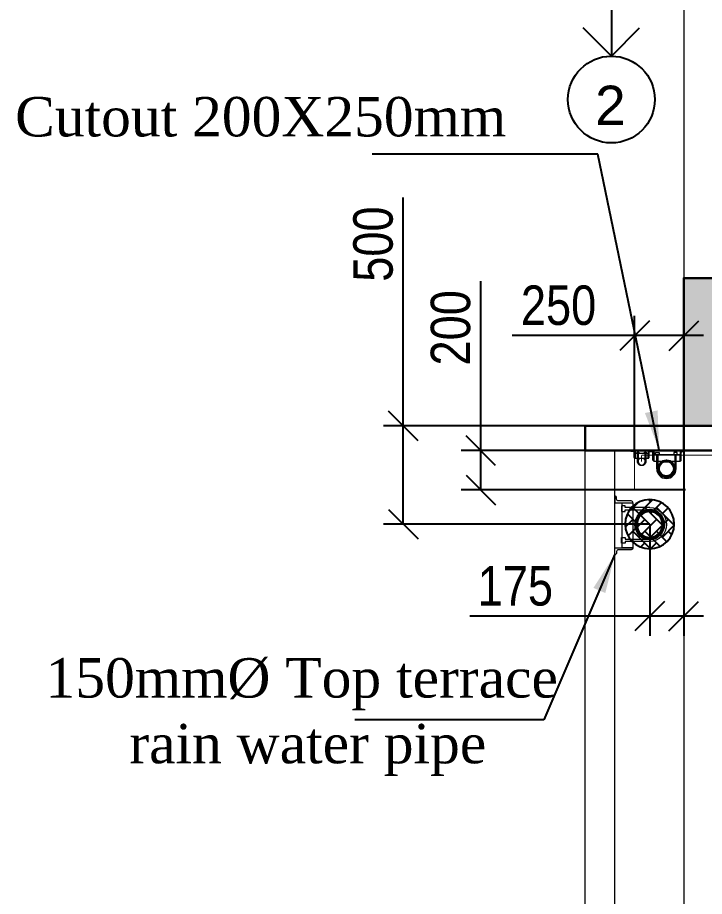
# Model space of a CAD drawing. Header units: inches. Extents: x 5899882 to 5988838, y -468923 to -96891.
# Drawn here: x 5954698 to 5958184, y -379369 to -374910 of the extents above; entities that cross this region are included whole.
import ezdxf
from ezdxf.enums import TextEntityAlignment as Align

# ---------------------------------------------------------------- set-up
doc = ezdxf.new("R2010")
doc.units = ezdxf.units.IN
doc.header["$MEASUREMENT"] = 0
doc.linetypes.add('1', pattern=[0])
doc.layers.get('Defpoints').update_dxf_attribs({"color": 8})
for name, color, linetype in [('0 slc  sleeve 200mm', 3, '1'), ('0 slc Rwp sloape', 7, 'Continuous'), ('0- SLC ARCH LAYOUT', 7, 'Continuous'), ('0- SLC DIMENSION', 7, 'Continuous'), ('0- SLC HIDE BOX & CUTOUT', 6, 'Continuous'), ('0-SLC- Waste water down take', 6, 'Continuous'), ('0-SLC-100mm Soil Pipe', 190, 'Continuous'), ('0-SLC-DOMESTIC LINE', 5, 'DOMESTIC_LINE'), ('0-SLC-Raised portion', 1, 'Continuous'), ('P-TEXT', 7, 'Continuous'), ('rwp', 5, 'Continuous')]:
    doc.layers.add(name, color=color, linetype=linetype)
for name, color, linetype, lineweight in [('0-SLC-CLAMPS', 7, 'Continuous', 9), ('0-SLC-P-Angle', 6, 'Continuous', 0), ('ARLC-COL', 8, 'Continuous', 30), ('ARLC-ELE0', 8, 'Continuous', 9), ('ARLC-GRILL', 8, 'Continuous', 9), ('ARLC-HATCH-C', 8, 'Continuous', 5)]:
    doc.layers.add(name, color=color, linetype=linetype, lineweight=lineweight)
doc.styles.add('ARIAL', font='tahoma.ttf')
doc.styles.add('LT0050R', font='arial.ttf', dxfattribs={"height": 120})
doc.styles.get("Standard").update_dxf_attribs({"font": 'arial.ttf'})
doc.styles.add('swis cn bt', font='swissc.ttf')
doc.linetypes.add('DOMESTIC_LINE', pattern='A,0.5,-0.2,["DWS",ARIAL,S=0.1,R=0,X=-0.1,Y=-0.05],-0.25', length=0.95)
doc.dimstyles.new('LT0050R', dxfattribs={"dimtxt": 120, "dimasz": 80, "dimexe": 80, "dimexo": 50, "dimgap": 80, "dimtad": 0, "dimdec": 0, "dimzin": 0, "dimdsep": 46, "dimtxsty": 'LT0050R', "dimblk": 'ARCHTICK', "dimcen": 1, "dimdle": 80, "dimclrd": 252, "dimclre": 252, "dimclrt": 240, "dimadec": 0, "dimazin": 0, "dimtfac": 1, "dimtdec": 0, "dimtofl": 0, "dimtmove": 1, "dimatfit": 3, "dimfxl": 1, "dimtolj": 1, "dimtzin": 0, "dimlwd": -1, "dimlwe": -1, "dimarcsym": 0})
doc.dimstyles.new('SLC', dxfattribs={"dimtxt": 200, "dimasz": 150, "dimexe": 100, "dimexo": 0, "dimgap": 50, "dimtad": 1, "dimdec": 0, "dimrnd": 5, "dimzin": 1, "dimdsep": 46, "dimtxsty": 'swis cn bt', "dimblk": 'OBLIQUE', "dimcen": 60, "dimdle": 100, "dimclrd": 256, "dimclre": 256, "dimclrt": 256, "dimazin": 0, "dimtfac": 1, "dimtdec": 0, "dimtofl": 0, "dimtmove": 0, "dimatfit": 3, "dimfxl": 0.18, "dimtolj": 1, "dimtzin": 0, "dimarcsym": 0})
doc.dimstyles.get("Standard").update_dxf_attribs({"dimtxt": 200, "dimasz": 200, "dimexe": 0.18, "dimexo": 0.0625, "dimgap": 0.09, "dimtad": 0, "dimdec": 0, "dimrnd": 5, "dimzin": 0, "dimdsep": 46, "dimtxsty": 'Standard', "dimblk": 'OBLIQUE', "dimcen": 0.09, "dimadec": 0, "dimazin": 0, "dimtfac": 1, "dimtdec": 0, "dimtofl": 0, "dimtmove": 0, "dimatfit": 3, "dimfxl": 1, "dimtolj": 1, "dimtzin": 0, "dimarcsym": 0})

# ---------------------------------------------------------------- blocks, each defined once
blk = doc.blocks.new('A$C7CE91767')
at = {"layer": 'ARLC-COL'}
blk.add_lwpolyline([(750, -750), (-500, -750), (-500, -875), (750, -875)], close=True, dxfattribs=at)
at = {"layer": 'ARLC-GRILL'}
for points in [[(-500, -3575), (-500, -875)], [(-350, -3575), (-350, -875)]]:
    blk.add_lwpolyline(points, dxfattribs=at)
blk = doc.blocks.new('A$C250334D4')
at = {"layer": 'ARLC-HATCH-C', "ltscale": 0.1}
blk.add_hatch(color=256, dxfattribs=at).paths.add_polyline_path([(12895, -19125), (12895, -19875), (13645, -19875), (13645, -19125)])
at = {"layer": 'ARLC-COL'}
blk.add_lwpolyline([(13645, -19125), (12895, -19125), (12895, -19875), (13645, -19875)], close=True, dxfattribs=at)
at = {"layer": 'ARLC-ELE0'}
for p, q in [((12895, -12975), (12895, -19125)), ((12895, -19875), (12895, -26025))]:
    blk.add_line(p, q, dxfattribs=at)
at = {"color": 1}
blk.add_blockref('A$C7CE91767', (12895, -19125), dxfattribs=at)
blk = doc.blocks.new('an80')
for points in [[(-46, 0), (-46, 66.3), (-51, 66.3), (-51, 76.3), (-35, 76.3), (-35, 66.3), (-40, 66.3), (-40, 0)], [(46, 0), (46, 66.3), (51, 66.3), (51, 76.3), (35, 76.3), (35, 66.3), (40, 66.3), (40, 0)]]:
    blk.add_lwpolyline(points)
for radius in [46, 40]:
    blk.add_arc((0, 0), radius, 180, 360)
blk = doc.blocks.new('176')
at = {"layer": '0-SLC-CLAMPS', "elevation": 0}
for points in [[(-108.6, 76.7), (-108.6, 80.1, 0.414214), (-114, 85.4), (-114, 85.4), (-114, 65.9), (-61.1, 65.9, 0.414214), (-66.4, 71.3), (-103.3, 71.3, -0.414214)], [(-108.6, -75.8), (-108.6, -79.2, -0.414214), (-114, -84.6), (-114, -84.6), (-114, -65.1), (-61.1, -65.1, -0.414214), (-66.4, -70.4), (-103.3, -70.4, 0.414214)]]:
    blk.add_lwpolyline(points, format="xyb", close=True, dxfattribs=at)
blk.add_lwpolyline([(-92.9, 65.9), (-92.9, -65.1), (-61.1, -65.1), (-61.1, 65.9)], close=True, dxfattribs=at)
at = {"layer": 'rwp', "color": 5, "const_width": 5.36, "elevation": 0}
blk.add_lwpolyline([(-12.5, -42.2, 1), (-12.5, 38.2, 1)], format="xyb", close=True, dxfattribs=at)
at = {"layer": 'rwp', "color": 5}
for radius in [42.9, 37.5]:
    blk.add_circle((-12.5, -2, 0), radius, dxfattribs=at)
at = {"layer": '0-SLC-CLAMPS', "color": 6, "xscale": 1.0714285714286, "yscale": 1.0714285714286, "zscale": 1.0714285714286, "rotation": 90}
blk.add_blockref('an80', (-12.5, -2, 0), dxfattribs=at)
blk = doc.blocks.new('80mm')
at = {"layer": '0-SLC- Waste water down take', "const_width": 5}
blk.add_lwpolyline([(-37.5, 0, 1), (37.5, 0, 1)], format="xyb", close=True, dxfattribs=at)
at = {"layer": '0-SLC- Waste water down take'}
for radius in [40, 35]:
    blk.add_circle((0, 0), radius, dxfattribs=at)
blk = doc.blocks.new('DSF')
at = {"layer": '0-SLC-CLAMPS'}
for points in [[(1498.4503, 220.3213), (1498.4469, 220.3213, -0.414214), (1498.4416, 220.3267), (1498.4416, 220.3267), (1498.4611, 220.3267), (1498.4611, 220.2737, -0.414214), (1498.4557, 220.2791), (1498.4557, 220.3159, 0.414214)], [(1498.6042, 220.3213), (1498.6076, 220.3213, 0.414214), (1498.613, 220.3267), (1498.613, 220.3267), (1498.5935, 220.3267), (1498.5935, 220.2737, 0.414214), (1498.5988, 220.2791), (1498.5988, 220.3159, -0.414214)]]:
    blk.add_lwpolyline(points, format="xyb", close=True, dxfattribs=at)
blk.add_lwpolyline([(1498.5935, 220.3055), (1498.4611, 220.3055), (1498.4611, 220.2737), (1498.5935, 220.2737)], close=True, dxfattribs=at)
at = {"layer": '0-SLC- Waste water down take', "lineweight": 0, "ltscale": 12, "xscale": 0.0010714285714286, "yscale": 0.0010714285714286, "zscale": 0.0010714285714286}
blk.add_blockref('80mm', (1498.5241, 220.2345), dxfattribs=at)
at = {"layer": '0-SLC-CLAMPS', "xscale": 0.0010714285714286, "yscale": 0.0010714285714286, "zscale": 0.0010714285714286}
blk.add_blockref('an80', (1498.5241, 220.2345), dxfattribs=at)
blk = doc.blocks.new('_ArchTick')
at = {"color": 0, "linetype": 'ByBlock', "const_width": 0.15}
blk.add_lwpolyline([(-0.5, -0.5), (0.5, 0.5)], dxfattribs=at)
blk = doc.blocks.new('_OBLIQUE')
at = {"color": 0, "linetype": 'ByBlock'}
blk.add_line((-0.5, -0.5), (0.5, 0.5), dxfattribs=at)
blk = doc.blocks.new('200SS')
at = {"layer": '0 slc  sleeve 200mm'}
h = blk.add_hatch(dxfattribs=at)
h.set_pattern_fill('AR-HBONE', color=3, scale=10.56007, angle=90)
h.set_pattern_definition([(135, (276793.653, -63998.61), (-59.7367777, 4e-15), [126.720842, -42.24028]), (225, (276763.784, -63968.74), (-59.7367777, 4e-15), [126.720842, -42.24028])])
edge = h.paths.add_edge_path()
edge.add_arc((0, 0), 124.8, 0, 360)
at = {"layer": '0 slc  sleeve 200mm', "color": 3}
blk.add_circle((0, 0), 124.8, dxfattribs=at)
blk = doc.blocks.new('*D376')
at = {"layer": '0- SLC DIMENSION', "lineweight": -2, "transparency": 16777216}
for p, q in [((5956655.5, -376981.9), (5956655.5, -375822.1)), ((5956655.5, -377480.4), (5956655.5, -376881.9)), ((5958078.9, -376981.9), (5956555.5, -376981.9)), ((5957905.9, -377480.4), (5956555.5, -377480.4))]:
    blk.add_line(p, q, dxfattribs=at)
at = {"layer": 'Defpoints', "color": 0, "transparency": 16777216}
for p in [(5958078.9, -376981.9), (5956655.5, -377480.4), (5957905.9, -377480.4)]:
    blk.add_point(p, dxfattribs=at)
at = {"layer": '0- SLC DIMENSION', "lineweight": -2, "transparency": 16777216, "xscale": 150, "yscale": 150, "zscale": 150}
for p, rotation in [((5956655.5, -376981.9), 90), ((5956655.5, -377480.4), 270)]:
    blk.add_blockref('_OBLIQUE', p, dxfattribs=dict(at, rotation=rotation))
at = {"layer": '0- SLC DIMENSION', "transparency": 16777216, "insert": (5956503, -376059), "char_height": 200, "attachment_point": 5, "rotation": 90, "style": 'swis cn bt'}
blk.add_mtext('\\A1;500', dxfattribs=at)
blk = doc.blocks.new('*D384')
at = {"layer": '0- SLC DIMENSION', "lineweight": -2, "transparency": 16777216}
for p, q in [((5958078.9, -376981.9), (5958078.9, -378047.3)), ((5957905.9, -377480.4), (5957905.9, -378047.3)), ((5957905.9, -377947.3), (5956992.7, -377947.3)), ((5958178.9, -377947.3), (5957905.9, -377947.3))]:
    blk.add_line(p, q, dxfattribs=at)
at = {"layer": 'Defpoints', "color": 0, "transparency": 16777216}
for p in [(5958078.9, -376981.9), (5957905.9, -377480.4), (5957905.9, -377947.3)]:
    blk.add_point(p, dxfattribs=at)
at = {"layer": '0- SLC DIMENSION', "lineweight": -2, "transparency": 16777216, "xscale": 150, "yscale": 150, "zscale": 150, "rotation": 180}
blk.add_blockref('_OBLIQUE', (5957905.9, -377947.3), dxfattribs=at)
at = {"layer": '0- SLC DIMENSION', "lineweight": -2, "transparency": 16777216, "xscale": 150, "yscale": 150, "zscale": 150}
blk.add_blockref('_OBLIQUE', (5958078.9, -377947.3), dxfattribs=at)
at = {"layer": '0- SLC DIMENSION', "transparency": 16777216, "insert": (5957224.3, -377794.6), "char_height": 200, "attachment_point": 5, "style": 'swis cn bt'}
blk.add_mtext('\\A1;175', dxfattribs=at)
blk = doc.blocks.new('*D379')
at = {"layer": '0- SLC DIMENSION', "lineweight": -2, "transparency": 16777216}
for p, q in [((5957049, -377106.9), (5957049, -376247.8)), ((5957049, -377306.9), (5957049, -377006.9)), ((5958087.1, -377106.9), (5956949, -377106.9)), ((5958087.1, -377306.9), (5956949, -377306.9))]:
    blk.add_line(p, q, dxfattribs=at)
at = {"layer": 'Defpoints', "color": 0, "transparency": 16777216}
for p in [(5958087.1, -377106.9), (5957049, -377306.9), (5958087.1, -377306.9)]:
    blk.add_point(p, dxfattribs=at)
at = {"layer": '0- SLC DIMENSION', "lineweight": -2, "transparency": 16777216, "xscale": 150, "yscale": 150, "zscale": 150}
for p, rotation in [((5957049, -377106.9), 90), ((5957049, -377306.9), 270)]:
    blk.add_blockref('_OBLIQUE', p, dxfattribs=dict(at, rotation=rotation))
at = {"layer": '0- SLC DIMENSION', "transparency": 16777216, "insert": (5956896.2, -376484), "char_height": 200, "attachment_point": 5, "rotation": 90, "style": 'swis cn bt'}
blk.add_mtext('\\A1;200', dxfattribs=at)
blk = doc.blocks.new('*D380')
at = {"layer": '0- SLC DIMENSION', "lineweight": -2, "transparency": 16777216}
for p, q in [((5957829.7, -377105.4), (5957829.7, -376423.3)), ((5958079.7, -377105.4), (5958079.7, -376423.3)), ((5957829.7, -376523.3), (5957207.2, -376523.3)), ((5958179.7, -376523.3), (5957829.7, -376523.3))]:
    blk.add_line(p, q, dxfattribs=at)
at = {"layer": 'Defpoints', "color": 0, "transparency": 16777216}
for p in [(5957829.7, -376523.3), (5957829.7, -377105.4), (5958079.7, -377105.4)]:
    blk.add_point(p, dxfattribs=at)
at = {"layer": '0- SLC DIMENSION', "lineweight": -2, "transparency": 16777216, "xscale": 150, "yscale": 150, "zscale": 150}
for p, rotation in [((5957829.7, -376523.3), 180.0000000000267), ((5958079.7, -376523.3), 2.669864329618576e-11)]:
    blk.add_blockref('_OBLIQUE', p, dxfattribs=dict(at, rotation=rotation))
at = {"layer": '0- SLC DIMENSION', "transparency": 16777216, "insert": (5957443.5, -376370.5), "char_height": 200, "attachment_point": 5, "style": 'swis cn bt'}
blk.add_mtext('\\A1;250', dxfattribs=at)

msp = doc.modelspace()

# ---------------------------------------------------------------- block references
at = {"layer": '0- SLC ARCH LAYOUT'}
msp.add_blockref('A$C250334D4', (5945183.9, -357106.9), dxfattribs=at)

# ---------------------------------------------------------------- next in the draw order: linework, layer by layer
at = {"layer": '0- SLC HIDE BOX & CUTOUT', "const_width": 5}
msp.add_lwpolyline([(5958079.7, -377105.4), (5957829.7, -377105.4), (5957829.7, -377305.4), (5958079.7, -377305.4)], close=True, dxfattribs=at)
at = {"layer": '0-SLC-DOMESTIC LINE', "color": 5, "linetype": '1', "const_width": 3.2}
msp.add_lwpolyline([(5957865, -377146.1, -1), (5957865, -377180.2, -1), (5957865, -377146.1)], format="xyb", dxfattribs=at)
at = {"layer": '0-SLC-DOMESTIC LINE', "color": 5, "linetype": '1', "const_width": 5}
for points in [[(5957865, -377130.4), (5957865, -377130.4), (5958788.9, -377130.4), (5958788.9, -377156.9), (5958978.9, -377156.9)], [(5957865, -377163.2), (5957865, -377130.5)]]:
    msp.add_lwpolyline(points, dxfattribs=at)
at = {"layer": '0-SLC-P-Angle', "color": 0}
for points in [[(5957823.1, -377111.8), (5957813.3, -377111.8, -0.414214), (5957808.4, -377106.9), (5957808.4, -377106.9), (5957832.9, -377106.9), (5957832.9, -377146.1, -0.414214), (5957828, -377141.2), (5957828, -377116.7, 0.414214)], [(5957907.5, -377111.8), (5957917.2, -377111.8, 0.414214), (5957922.1, -377106.9), (5957922.1, -377106.9), (5957897.7, -377106.9), (5957897.7, -377146.1, 0.414214), (5957902.6, -377141.2), (5957902.6, -377116.7, -0.414214)], [(5957882.8, -377166.9), (5957882.8, -377121), (5957880.1, -377121), (5957880.1, -377115.7), (5957888.7, -377115.7), (5957888.7, -377121), (5957886, -377121), (5957886, -377166.9, -0.80169), (5957844.9, -377166.9), (5957844.9, -377121), (5957842.2, -377121), (5957842.2, -377115.7), (5957850.8, -377115.7), (5957850.8, -377121), (5957848.1, -377121), (5957848.1, -377166.9, 0.766137)]]:
    msp.add_lwpolyline(points, format="xyb", close=True, dxfattribs=at)
msp.add_lwpolyline([(5957897.8, -377146.1), (5957897.8, -377121.3), (5957832.9, -377121.3), (5957832.9, -377146.1)], close=True, dxfattribs=at)
at = {"layer": '0-SLC-Raised portion'}
for p, q in [((5957711.6, -374758.3), (5957711.6, -375105.3)), ((5957711.6, -375105.3), (5957568.8, -374962.4)), ((5957711.6, -375105.3), (5957854.5, -374962.4))]:
    msp.add_line(p, q, dxfattribs=at)
msp.add_circle((5957711.6, -375325.5), 220.3, dxfattribs=at)

# ---------------------------------------------------------------- next in the draw order: block references
at = {"layer": '0 slc  sleeve 200mm', "color": 3, "xscale": -1, "rotation": 180}
msp.add_blockref('200SS', (5957905.9, -377480.4), dxfattribs=at)
at = {"layer": '0-SLC-100mm Soil Pipe', "color": 30, "xscale": 1000, "yscale": 1000, "zscale": 1000}
msp.add_blockref('DSF', (4459466.7, -597433.6), dxfattribs=at)
at = {"layer": '0-SLC-CLAMPS', "xscale": -1.744186046511625, "yscale": 1.744186046511625, "zscale": 1.744186046511625, "rotation": 180}
msp.add_blockref('176', (5957927.7, -377485.4, 0), dxfattribs=at)

# ---------------------------------------------------------------- next in the draw order: texts
at = {"layer": '0- SLC HIDE BOX & CUTOUT', "insert": (5957177.8, -375312.7, 0), "char_height": 200, "width": 2675.326, "attachment_point": 3, "style": 'ARIAL'}
msp.add_mtext('{\\fTimes New Roman|b0|i0|c0|p18;Cutout 200X250mm}', dxfattribs=at)
at = {"layer": '0-SLC-Raised portion'}
msp.add_text('2', height=200, dxfattribs=at).set_placement((5957706.5, -375515.2), align=Align.BOTTOM_CENTER)
at = {"layer": 'P-TEXT', "color": 7, "insert": (5954368.7, -378459.4), "char_height": 200, "width": 3434.546, "attachment_point": 4, "rotation": 0}
msp.add_mtext('\\pi471.3;{\\fTimes New Roman|b0|i0|c0|p18;\\C3;150mmØ Top terrace\\P\\pi820.8; rain water pipe }', dxfattribs=at)

# ---------------------------------------------------------------- next in the draw order: dimensions: what is measured, and where the dimension line sits
at = {"layer": '0- SLC DIMENSION'}
for base, p1, p2, angle, picture, middle in [((5956655.5, -377480.408), (5958078.8662, -376981.9093), (5957905.9011, -377480.408), 270, '*D376', (5956655.5, -376058.9816)), ((5957049, -377306.9), (5958087.1, -377106.9), (5958087.1, -377306.9), 90, '*D379', (5957049, -376484))]:
    dim = msp.add_linear_dim(base=base, p1=p1, p2=p2, angle=angle, dimstyle='SLC', override={"dimfxl": 0}, dxfattribs=at)
    dim.commit()
    dim.dimension.update_dxf_attribs({"geometry": picture, "text_midpoint": middle, "dimtype": 160})
at = {"layer": '0- SLC DIMENSION', "color": 1}
dim = msp.add_aligned_dim(p1=(5958079.7, -377105.4), p2=(5957829.7, -377105.4), distance=-582.1, dimstyle='SLC', dxfattribs=at)
dim.commit()
dim.dimension.update_dxf_attribs({"geometry": '*D380', "text_midpoint": (5957443.5, -376370.5)})
at = {"layer": '0- SLC DIMENSION'}
dim = msp.add_linear_dim(base=(5957905.9, -377947.3), p1=(5958078.9, -376981.9), p2=(5957905.9, -377480.4), dimstyle='SLC', override={"dimfxl": 0}, dxfattribs=at)
dim.commit()
dim.dimension.update_dxf_attribs({"geometry": '*D384', "text_midpoint": (5957224.3, -377947.3), "dimtype": 160})

# ---------------------------------------------------------------- next in the draw order: leaders
at = {"layer": '0 slc Rwp sloape', "color": 2}
msp.add_leader([(5957729.6, -377632.9), (5957369.5, -378472.6), (5956410.1, -378472.6)], dimstyle='Standard', override={"dimasz": 200, "dimclrd": 3, "dimfxl": 0.18}, dxfattribs=at)
at = {"layer": '0- SLC HIDE BOX & CUTOUT'}
msp.add_leader([(5957954.7, -377105.4), (5957642.5, -375603), (5956498.2, -375603)], dimstyle='LT0050R', override={"dimasz": 200, "dimclrd": 256, "dimfxl": 160}, dxfattribs=at)

doc.saveas('drawing.dxf')
